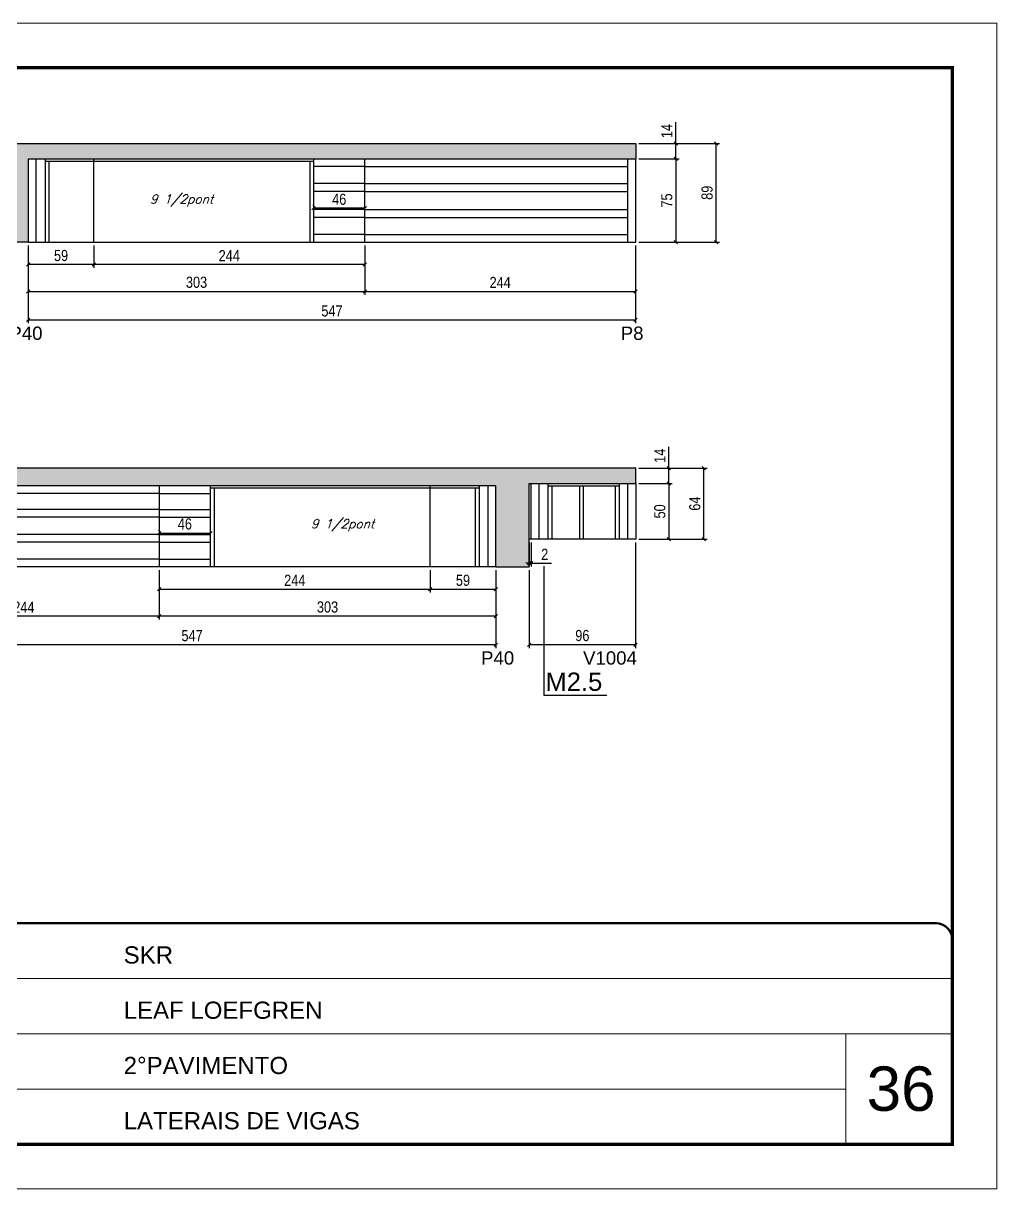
# Model space of a CAD drawing. Extents: x 3309 to 9563, y -2522 to 14608.
# Drawn here: x 8686 to 9563, y 4369 to 5419 of the extents above; entities that cross this region are included whole.
import ezdxf

# ---------------------------------------------------------------- set-up
doc = ezdxf.new("R2010")
doc.units = 0
doc.linetypes.add('CONTINUO', pattern=[0])
doc.linetypes.add('DASHED', pattern=[0.75, 0.5, -0.25])
for name, color, linetype in [('5', 5, 'Continuous'), ('COTA', 241, 'Continuous'), ('NOMENCLATURA', 7, 'Continuous'), ('Painéis', 200, 'Continuous'), ('SARR_2.2x7', 40, 'Continuous'), ('SARR_3.5x7', 81, 'Continuous'), ('texto', 7, 'Continuous')]:
    doc.layers.add(name, color=color, linetype=linetype)
for name, color, linetype, lineweight in [('CARIMBO', 255, 'Continuous', 9), ('Folhas', 255, 'Continuous', 9), ('SARRAFO DE PRESSAO', 251, 'DASHED', 9)]:
    doc.layers.add(name, color=color, linetype=linetype, lineweight=lineweight)
doc.styles.add('ARIAL', font='arial.ttf')
doc.styles.add('COTA TECNICA', font='techl___.ttf', dxfattribs={"height": 10})
doc.styles.add('Romans', font='romans.shx')
doc.styles.get("Standard").update_dxf_attribs({"font": 'arial.ttf'})
doc.dimstyles.new('PAINEL', dxfattribs={"dimtxt": 10, "dimasz": 3, "dimexe": 3, "dimexo": 3, "dimgap": 3, "dimtad": 1, "dimdec": 1, "dimzin": 12, "dimdsep": 46, "dimtxsty": 'COTA TECNICA', "dimblk1": 'OBLIQUE', "dimblk2": 'OBLIQUE', "dimsah": 1, "dimcen": 0.9, "dimclrd": 4, "dimclre": 4, "dimclrt": 240, "dimadec": 1, "dimazin": 3, "dimtfac": 1, "dimtdec": 1, "dimtmove": 0, "dimatfit": 3, "dimfxl": 1, "dimtolj": 1, "dimtzin": 12, "dimarcsym": 0})

# ---------------------------------------------------------------- blocks, each defined once
blk = doc.blocks.new('9999999999')
at = {"color": 30, "linetype": 'CONTINUO'}
for p, q in [((98564.6, 34379.6), (99584, 34379.6)), ((98564.6, 34329.8), (99488, 34329.8)), ((99584, 34329.8), (99488, 34329.8)), ((99488, 34329.8), (99488, 34230.2)), ((98564.6, 34280), (99488, 34280))]:
    blk.add_line(p, q, dxfattribs=at)
at = {"color": 30, "linetype": 'CONTINUO', "const_width": 2}
blk.add_lwpolyline([(99584, 34230.2), (99584, 34414.4, 0.414214), (99569, 34429.4), (98229, 34429.4, 0.414214), (98214, 34414.4), (98214, 34245.2, 0.414214), (98229, 34230.2), (99584, 34230.2)], format="xyb", dxfattribs=at)
at = {"layer": 'Folhas'}
blk.add_lwpolyline([(98139, 34190.2), (99624, 34190.2), (99624, 35240.2), (98139, 35240.2)], close=True, dxfattribs=at)
at = {"layer": 'Folhas', "color": 30, "const_width": 3}
blk.add_lwpolyline([(98214, 34230.2), (99584, 34230.2), (99584, 35200.2), (98214, 35200.2)], close=True, dxfattribs=at)
at = {"color": 7, "linetype": 'Continuous', "ltscale": 5, "style": 'ARIAL'}
for s, height, p in [('SKR', 15.48, (98837.7, 34393.1)), ('LEAF LOEFGREN', 15.483, (98837.7, 34343.3)), ('2°PAVIMENTO', 15.483, (98837.7, 34293.5)), ('LATERAIS DE VIGAS', 15.483, (98837.7, 34243.7))]:
    blk.add_text(s, height=height, dxfattribs=at).set_placement(p)
blk = doc.blocks.new('_Oblique')
at = {"color": 0, "linetype": 'ByBlock', "lineweight": -2}
blk.add_line((-0.5, -0.5), (0.5, 0.5), dxfattribs=at)
blk = doc.blocks.new('*D1324')
at = {"layer": 'COTA', "color": 4, "linetype": 'ByBlock', "lineweight": -2, "transparency": 16777216}
for p, q in [((8993.7, 5219.1), (8993.7, 5174.7)), ((9237.7, 5219.1), (9237.7, 5174.7)), ((8993.7, 5177.7), (9237.7, 5177.7))]:
    blk.add_line(p, q, dxfattribs=at)
at = {"layer": 'Defpoints', "color": 0, "linetype": 'ByBlock', "transparency": 16777216}
for p in [(8993.7, 5222.1), (9237.7, 5222.1), (9237.7, 5177.7)]:
    blk.add_point(p, dxfattribs=at)
at = {"layer": 'COTA', "color": 4, "linetype": 'ByBlock', "lineweight": -2, "transparency": 16777216, "xscale": 3, "yscale": 3, "zscale": 3, "rotation": 180}
blk.add_blockref('_Oblique', (8993.7, 5177.7), dxfattribs=at)
at = {"layer": 'COTA', "color": 4, "linetype": 'ByBlock', "lineweight": -2, "transparency": 16777216, "xscale": 3, "yscale": 3, "zscale": 3}
blk.add_blockref('_Oblique', (9237.7, 5177.7), dxfattribs=at)
at = {"layer": 'COTA', "color": 240, "linetype": 'ByBlock', "transparency": 16777216, "insert": (9115.7, 5185.8), "char_height": 10, "attachment_point": 5, "style": 'COTA TECNICA'}
blk.add_mtext('\\A1;244', dxfattribs=at)
blk = doc.blocks.new('*D1328')
at = {"layer": 'COTA', "color": 4, "linetype": 'ByBlock', "lineweight": -2, "transparency": 16777216}
for p, q in [((8690.7, 5219.1), (8690.7, 5149)), ((9237.7, 5219.1), (9237.7, 5149)), ((8690.7, 5152), (9237.7, 5152))]:
    blk.add_line(p, q, dxfattribs=at)
at = {"layer": 'Defpoints', "color": 0, "linetype": 'ByBlock', "transparency": 16777216}
for p in [(8690.7, 5222.1), (9237.7, 5222.1), (9237.7, 5152)]:
    blk.add_point(p, dxfattribs=at)
at = {"layer": 'COTA', "color": 4, "linetype": 'ByBlock', "lineweight": -2, "transparency": 16777216, "xscale": 3, "yscale": 3, "zscale": 3, "rotation": 180}
blk.add_blockref('_Oblique', (8690.7, 5152), dxfattribs=at)
at = {"layer": 'COTA', "color": 4, "linetype": 'ByBlock', "lineweight": -2, "transparency": 16777216, "xscale": 3, "yscale": 3, "zscale": 3}
blk.add_blockref('_Oblique', (9237.7, 5152), dxfattribs=at)
at = {"layer": 'COTA', "color": 240, "linetype": 'ByBlock', "transparency": 16777216, "insert": (8964.2, 5160.1), "char_height": 10, "attachment_point": 5, "style": 'COTA TECNICA'}
blk.add_mtext('\\A1;547', dxfattribs=at)
blk = doc.blocks.new('*D1325')
at = {"layer": 'COTA', "color": 4, "lineweight": -2, "transparency": 16777216}
for p, q in [((8749.7, 5219.1), (8749.7, 5198.9)), ((8993.7, 5219.1), (8993.7, 5198.9)), ((8993.7, 5201.9), (8749.7, 5201.9))]:
    blk.add_line(p, q, dxfattribs=at)
at = {"layer": 'Defpoints', "color": 0, "transparency": 16777216}
for p in [(8749.7, 5222.1, 0), (8993.7, 5222.1, 0), (8749.7, 5201.9)]:
    blk.add_point(p, dxfattribs=at)
at = {"layer": 'COTA', "color": 4, "lineweight": -2, "transparency": 16777216, "xscale": 3, "yscale": 3, "zscale": 3, "rotation": 180}
blk.add_blockref('_Oblique', (8749.7, 5201.9), dxfattribs=at)
at = {"layer": 'COTA', "color": 4, "lineweight": -2, "transparency": 16777216, "xscale": 3, "yscale": 3, "zscale": 3}
blk.add_blockref('_Oblique', (8993.7, 5201.9), dxfattribs=at)
at = {"layer": 'COTA', "color": 240, "transparency": 16777216, "insert": (8871.7, 5209.9), "char_height": 10, "attachment_point": 5, "style": 'COTA TECNICA'}
blk.add_mtext('\\A1;244', dxfattribs=at)
blk = doc.blocks.new('*D1329')
at = {"layer": 'COTA', "color": 4, "lineweight": -2, "transparency": 16777216}
for p, q in [((8690.7, 5219.1), (8690.7, 5198.9)), ((8749.7, 5219.1), (8749.7, 5198.9)), ((8749.7, 5201.9), (8690.7, 5201.9))]:
    blk.add_line(p, q, dxfattribs=at)
at = {"layer": 'Defpoints', "color": 0, "transparency": 16777216}
for p in [(8690.7, 5222.1, 0), (8749.7, 5222.1, 0), (8690.7, 5201.9)]:
    blk.add_point(p, dxfattribs=at)
at = {"layer": 'COTA', "color": 4, "lineweight": -2, "transparency": 16777216, "xscale": 3, "yscale": 3, "zscale": 3, "rotation": 180}
blk.add_blockref('_Oblique', (8690.7, 5201.9), dxfattribs=at)
at = {"layer": 'COTA', "color": 4, "lineweight": -2, "transparency": 16777216, "xscale": 3, "yscale": 3, "zscale": 3}
blk.add_blockref('_Oblique', (8749.7, 5201.9), dxfattribs=at)
at = {"layer": 'COTA', "color": 240, "transparency": 16777216, "insert": (8720.2, 5210), "char_height": 10, "attachment_point": 5, "style": 'COTA TECNICA'}
blk.add_mtext('\\A1;59', dxfattribs=at)
blk = doc.blocks.new('*D1330')
at = {"layer": 'COTA', "color": 4, "lineweight": -2, "transparency": 16777216}
for p, q in [((8690.7, 5219.1), (8690.7, 5174.7)), ((8993.7, 5219.1), (8993.7, 5174.7)), ((8690.7, 5177.7), (8993.7, 5177.7))]:
    blk.add_line(p, q, dxfattribs=at)
at = {"layer": 'Defpoints', "color": 0, "transparency": 16777216}
for p in [(8690.7, 5222.1), (8993.7, 5222.1), (8993.7, 5177.7)]:
    blk.add_point(p, dxfattribs=at)
at = {"layer": 'COTA', "color": 4, "lineweight": -2, "transparency": 16777216, "xscale": 3, "yscale": 3, "zscale": 3, "rotation": 180}
blk.add_blockref('_Oblique', (8690.7, 5177.7), dxfattribs=at)
at = {"layer": 'COTA', "color": 4, "lineweight": -2, "transparency": 16777216, "xscale": 3, "yscale": 3, "zscale": 3}
blk.add_blockref('_Oblique', (8993.7, 5177.7), dxfattribs=at)
at = {"layer": 'COTA', "color": 240, "transparency": 16777216, "insert": (8842.2, 5185.9), "char_height": 10, "attachment_point": 5, "style": 'COTA TECNICA'}
blk.add_mtext('\\A1;303', dxfattribs=at)
blk = doc.blocks.new('*D1380')
at = {"layer": 'COTA', "color": 4, "lineweight": -2, "transparency": 16777216}
for p, q in [((9240.7, 5311.1), (9313.2, 5311.1)), ((9310.2, 5222.1), (9310.2, 5311.1)), ((9240.7, 5222.1), (9313.2, 5222.1))]:
    blk.add_line(p, q, dxfattribs=at)
at = {"layer": 'Defpoints', "color": 0, "transparency": 16777216}
for p in [(9237.7, 5311.1), (9310.2, 5311.1), (9237.7, 5222.1)]:
    blk.add_point(p, dxfattribs=at)
at = {"layer": 'COTA', "color": 4, "lineweight": -2, "transparency": 16777216, "xscale": 3, "yscale": 3, "zscale": 3}
for p, rotation in [((9310.2, 5311.1), 90), ((9310.2, 5222.1), 270)]:
    blk.add_blockref('_Oblique', p, dxfattribs=dict(at, rotation=rotation))
at = {"layer": 'COTA', "color": 240, "transparency": 16777216, "insert": (9302.1, 5266.6), "char_height": 10, "attachment_point": 5, "rotation": 90, "style": 'COTA TECNICA'}
blk.add_mtext('\\A1;89', dxfattribs=at)
blk = doc.blocks.new('*D1381')
at = {"layer": 'COTA', "color": 4, "lineweight": -2, "transparency": 16777216}
for p, q in [((8947.7, 5254.4), (8947.7, 5255.6)), ((8993.7, 5252.6), (8947.7, 5252.6)), ((8993.7, 5254.4), (8993.7, 5255.6))]:
    blk.add_line(p, q, dxfattribs=at)
at = {"layer": 'Defpoints', "color": 0, "transparency": 16777216}
for p in [(8947.7, 5252.6), (8947.7, 5251.4), (8993.7, 5251.4)]:
    blk.add_point(p, dxfattribs=at)
at = {"layer": 'COTA', "color": 4, "lineweight": -2, "transparency": 16777216, "xscale": 3, "yscale": 3, "zscale": 3, "rotation": 180}
blk.add_blockref('_Oblique', (8947.7, 5252.6), dxfattribs=at)
at = {"layer": 'COTA', "color": 4, "lineweight": -2, "transparency": 16777216, "xscale": 3, "yscale": 3, "zscale": 3}
blk.add_blockref('_Oblique', (8993.7, 5252.6), dxfattribs=at)
at = {"layer": 'COTA', "color": 240, "transparency": 16777216, "insert": (8970.7, 5260.7), "char_height": 10, "attachment_point": 5, "style": 'COTA TECNICA'}
blk.add_mtext('\\A1;46', dxfattribs=at)
blk = doc.blocks.new('*D1384')
at = {"layer": 'COTA', "color": 4, "lineweight": -2, "transparency": 16777216}
for p, q in [((9240.7, 5297.1), (9276.9, 5297.1)), ((9273.9, 5297.1), (9273.9, 5222.1)), ((9240.7, 5222.1), (9276.9, 5222.1))]:
    blk.add_line(p, q, dxfattribs=at)
at = {"layer": 'Defpoints', "color": 0, "transparency": 16777216}
for p in [(9237.7, 5297.1), (9237.7, 5222.1), (9273.9, 5222.1)]:
    blk.add_point(p, dxfattribs=at)
at = {"layer": 'COTA', "color": 4, "lineweight": -2, "transparency": 16777216, "xscale": 3, "yscale": 3, "zscale": 3}
for p, rotation in [((9273.9, 5297.1), 90), ((9273.9, 5222.1), 270)]:
    blk.add_blockref('_Oblique', p, dxfattribs=dict(at, rotation=rotation))
at = {"layer": 'COTA', "color": 240, "transparency": 16777216, "insert": (9265.8, 5259.6), "char_height": 10, "attachment_point": 5, "rotation": 90, "style": 'COTA TECNICA'}
blk.add_mtext('\\A1;75', dxfattribs=at)
blk = doc.blocks.new('*D1385')
at = {"layer": 'COTA', "color": 4, "lineweight": -2, "transparency": 16777216}
for p, q in [((9273.9, 5311.1), (9273.9, 5330.2)), ((9240.7, 5311.1), (9276.9, 5311.1)), ((9273.9, 5297.1), (9273.9, 5311.1)), ((9240.7, 5297.1), (9276.9, 5297.1))]:
    blk.add_line(p, q, dxfattribs=at)
at = {"layer": 'Defpoints', "color": 0, "transparency": 16777216}
for p in [(9237.7, 5311.1), (9273.9, 5311.1), (9237.7, 5297.1)]:
    blk.add_point(p, dxfattribs=at)
at = {"layer": 'COTA', "color": 4, "lineweight": -2, "transparency": 16777216, "xscale": 3, "yscale": 3, "zscale": 3}
for p, rotation in [((9273.9, 5311.1), 90), ((9273.9, 5297.1), 270)]:
    blk.add_blockref('_Oblique', p, dxfattribs=dict(at, rotation=rotation))
at = {"layer": 'COTA', "color": 240, "transparency": 16777216, "insert": (9265.8, 5322.2), "char_height": 10, "attachment_point": 5, "rotation": 90, "style": 'COTA TECNICA'}
blk.add_mtext('\\A1;14', dxfattribs=at)
blk = doc.blocks.new('*D1388')
at = {"layer": 'COTA', "color": 4, "lineweight": -2, "transparency": 16777216}
for p, q in [((9237.7, 4951.5), (9237.7, 4856.4)), ((9141.7, 4926.5), (9141.7, 4856.4)), ((9237.7, 4859.4), (9141.7, 4859.4))]:
    blk.add_line(p, q, dxfattribs=at)
at = {"layer": 'Defpoints', "color": 0, "transparency": 16777216}
for p in [(9237.7, 4954.5), (9141.7, 4929.5), (9141.7, 4859.4)]:
    blk.add_point(p, dxfattribs=at)
at = {"layer": 'COTA', "color": 4, "lineweight": -2, "transparency": 16777216, "xscale": 3, "yscale": 3, "zscale": 3, "rotation": 180}
blk.add_blockref('_Oblique', (9141.7, 4859.4), dxfattribs=at)
at = {"layer": 'COTA', "color": 4, "lineweight": -2, "transparency": 16777216, "xscale": 3, "yscale": 3, "zscale": 3}
blk.add_blockref('_Oblique', (9237.7, 4859.4), dxfattribs=at)
at = {"layer": 'COTA', "color": 240, "transparency": 16777216, "insert": (9189.7, 4867.6), "char_height": 10, "attachment_point": 5, "style": 'COTA TECNICA'}
blk.add_mtext('\\A1;96', dxfattribs=at)
blk = doc.blocks.new('*D1386')
at = {"layer": 'COTA', "color": 4, "linetype": 'ByBlock', "lineweight": -2, "transparency": 16777216}
for p, q in [((8564.7, 4926.5), (8564.7, 4882.1)), ((8808.7, 4926.5), (8808.7, 4882.1)), ((8808.7, 4885.1), (8564.7, 4885.1))]:
    blk.add_line(p, q, dxfattribs=at)
at = {"layer": 'Defpoints', "color": 0, "linetype": 'ByBlock', "transparency": 16777216}
for p in [(8564.7, 4929.5), (8808.7, 4929.5), (8564.7, 4885.1)]:
    blk.add_point(p, dxfattribs=at)
at = {"layer": 'COTA', "color": 4, "linetype": 'ByBlock', "lineweight": -2, "transparency": 16777216, "xscale": 3, "yscale": 3, "zscale": 3, "rotation": 180}
blk.add_blockref('_Oblique', (8564.7, 4885.1), dxfattribs=at)
at = {"layer": 'COTA', "color": 4, "linetype": 'ByBlock', "lineweight": -2, "transparency": 16777216, "xscale": 3, "yscale": 3, "zscale": 3}
blk.add_blockref('_Oblique', (8808.7, 4885.1), dxfattribs=at)
at = {"layer": 'COTA', "color": 240, "linetype": 'ByBlock', "transparency": 16777216, "insert": (8686.7, 4893.2), "char_height": 10, "attachment_point": 5, "style": 'COTA TECNICA'}
blk.add_mtext('\\A1;244', dxfattribs=at)
blk = doc.blocks.new('*D1389')
at = {"layer": 'COTA', "color": 4, "linetype": 'ByBlock', "lineweight": -2, "transparency": 16777216}
for p, q in [((8564.7, 4926.5), (8564.7, 4856.4)), ((9111.7, 4926.5), (9111.7, 4856.4)), ((9111.7, 4859.4), (8564.7, 4859.4))]:
    blk.add_line(p, q, dxfattribs=at)
at = {"layer": 'Defpoints', "color": 0, "linetype": 'ByBlock', "transparency": 16777216}
for p in [(8564.7, 4929.5), (9111.7, 4929.5), (8564.7, 4859.4)]:
    blk.add_point(p, dxfattribs=at)
at = {"layer": 'COTA', "color": 4, "linetype": 'ByBlock', "lineweight": -2, "transparency": 16777216, "xscale": 3, "yscale": 3, "zscale": 3, "rotation": 180}
blk.add_blockref('_Oblique', (8564.7, 4859.4), dxfattribs=at)
at = {"layer": 'COTA', "color": 4, "linetype": 'ByBlock', "lineweight": -2, "transparency": 16777216, "xscale": 3, "yscale": 3, "zscale": 3}
blk.add_blockref('_Oblique', (9111.7, 4859.4), dxfattribs=at)
at = {"layer": 'COTA', "color": 240, "linetype": 'ByBlock', "transparency": 16777216, "insert": (8838.2, 4867.5), "char_height": 10, "attachment_point": 5, "style": 'COTA TECNICA'}
blk.add_mtext('\\A1;547', dxfattribs=at)
blk = doc.blocks.new('*D1387')
at = {"layer": 'COTA', "color": 4, "lineweight": -2, "transparency": 16777216}
for p, q in [((8808.7, 4926.5), (8808.7, 4906.3)), ((9052.7, 4926.5), (9052.7, 4906.3)), ((8808.7, 4909.3), (9052.7, 4909.3))]:
    blk.add_line(p, q, dxfattribs=at)
at = {"layer": 'Defpoints', "color": 0, "transparency": 16777216}
for p in [(8808.7, 4929.5, 0), (9052.7, 4929.5, 0), (9052.7, 4909.3)]:
    blk.add_point(p, dxfattribs=at)
at = {"layer": 'COTA', "color": 4, "lineweight": -2, "transparency": 16777216, "xscale": 3, "yscale": 3, "zscale": 3, "rotation": 180}
blk.add_blockref('_Oblique', (8808.7, 4909.3), dxfattribs=at)
at = {"layer": 'COTA', "color": 4, "lineweight": -2, "transparency": 16777216, "xscale": 3, "yscale": 3, "zscale": 3}
blk.add_blockref('_Oblique', (9052.7, 4909.3), dxfattribs=at)
at = {"layer": 'COTA', "color": 240, "transparency": 16777216, "insert": (8930.7, 4917.4), "char_height": 10, "attachment_point": 5, "style": 'COTA TECNICA'}
blk.add_mtext('\\A1;244', dxfattribs=at)
blk = doc.blocks.new('*D1390')
at = {"layer": 'COTA', "color": 4, "lineweight": -2, "transparency": 16777216}
for p, q in [((9052.7, 4926.5), (9052.7, 4906.3)), ((9111.7, 4926.5), (9111.7, 4906.3)), ((9052.7, 4909.3), (9111.7, 4909.3))]:
    blk.add_line(p, q, dxfattribs=at)
at = {"layer": 'Defpoints', "color": 0, "transparency": 16777216}
for p in [(9052.7, 4929.5, 0), (9111.7, 4929.5, 0), (9111.7, 4909.3)]:
    blk.add_point(p, dxfattribs=at)
at = {"layer": 'COTA', "color": 4, "lineweight": -2, "transparency": 16777216, "xscale": 3, "yscale": 3, "zscale": 3, "rotation": 180}
blk.add_blockref('_Oblique', (9052.7, 4909.3), dxfattribs=at)
at = {"layer": 'COTA', "color": 4, "lineweight": -2, "transparency": 16777216, "xscale": 3, "yscale": 3, "zscale": 3}
blk.add_blockref('_Oblique', (9111.7, 4909.3), dxfattribs=at)
at = {"layer": 'COTA', "color": 240, "transparency": 16777216, "insert": (9082.2, 4917.4), "char_height": 10, "attachment_point": 5, "style": 'COTA TECNICA'}
blk.add_mtext('\\A1;59', dxfattribs=at)
blk = doc.blocks.new('*D1391')
at = {"layer": 'COTA', "color": 4, "lineweight": -2, "transparency": 16777216}
for p, q in [((8808.7, 4926.5), (8808.7, 4882.1)), ((9111.7, 4926.5), (9111.7, 4882.1)), ((9111.7, 4885.1), (8808.7, 4885.1))]:
    blk.add_line(p, q, dxfattribs=at)
at = {"layer": 'Defpoints', "color": 0, "transparency": 16777216}
for p in [(8808.7, 4929.5), (9111.7, 4929.5), (8808.7, 4885.1)]:
    blk.add_point(p, dxfattribs=at)
at = {"layer": 'COTA', "color": 4, "lineweight": -2, "transparency": 16777216, "xscale": 3, "yscale": 3, "zscale": 3, "rotation": 180}
blk.add_blockref('_Oblique', (8808.7, 4885.1), dxfattribs=at)
at = {"layer": 'COTA', "color": 4, "lineweight": -2, "transparency": 16777216, "xscale": 3, "yscale": 3, "zscale": 3}
blk.add_blockref('_Oblique', (9111.7, 4885.1), dxfattribs=at)
at = {"layer": 'COTA', "color": 240, "transparency": 16777216, "insert": (8960.2, 4893.3), "char_height": 10, "attachment_point": 5, "style": 'COTA TECNICA'}
blk.add_mtext('\\A1;303', dxfattribs=at)
blk = doc.blocks.new('*D1392')
at = {"layer": 'COTA', "color": 4, "lineweight": -2, "transparency": 16777216}
for p, q in [((9141.7, 4951.5), (9141.7, 4929.8)), ((9143.7, 4951.5), (9143.7, 4929.8)), ((9141.7, 4932.8), (9138.7, 4932.8)), ((9141.7, 4932.8), (9143.7, 4932.8)), ((9143.7, 4932.8), (9161.9, 4932.8))]:
    blk.add_line(p, q, dxfattribs=at)
at = {"layer": 'Defpoints', "color": 0, "transparency": 16777216}
for p in [(9141.7, 4954.5), (9143.7, 4954.5), (9141.7, 4932.8)]:
    blk.add_point(p, dxfattribs=at)
at = {"layer": 'COTA', "color": 4, "lineweight": -2, "transparency": 16777216, "xscale": 3, "yscale": 3, "zscale": 3}
blk.add_blockref('_Oblique', (9141.7, 4932.8), dxfattribs=at)
at = {"layer": 'COTA', "color": 4, "lineweight": -2, "transparency": 16777216, "xscale": 3, "yscale": 3, "zscale": 3, "rotation": 180}
blk.add_blockref('_Oblique', (9143.7, 4932.8), dxfattribs=at)
at = {"layer": 'COTA', "color": 240, "transparency": 16777216, "insert": (9155.8, 4940.8), "char_height": 10, "attachment_point": 5, "style": 'COTA TECNICA'}
blk.add_mtext('\\A1;2', dxfattribs=at)
blk = doc.blocks.new('*D1395')
at = {"layer": 'COTA', "color": 4, "lineweight": -2, "transparency": 16777216}
for p, q in [((8808.7, 4961.8), (8808.7, 4963)), ((8808.7, 4960), (8854.7, 4960)), ((8854.7, 4961.8), (8854.7, 4963))]:
    blk.add_line(p, q, dxfattribs=at)
at = {"layer": 'Defpoints', "color": 0, "transparency": 16777216}
for p in [(8808.7, 4958.8), (8854.7, 4960), (8854.7, 4958.8)]:
    blk.add_point(p, dxfattribs=at)
at = {"layer": 'COTA', "color": 4, "lineweight": -2, "transparency": 16777216, "xscale": 3, "yscale": 3, "zscale": 3, "rotation": 180}
blk.add_blockref('_Oblique', (8808.7, 4960), dxfattribs=at)
at = {"layer": 'COTA', "color": 4, "lineweight": -2, "transparency": 16777216, "xscale": 3, "yscale": 3, "zscale": 3}
blk.add_blockref('_Oblique', (8854.7, 4960), dxfattribs=at)
at = {"layer": 'COTA', "color": 240, "transparency": 16777216, "insert": (8831.7, 4968.1), "char_height": 10, "attachment_point": 5, "style": 'COTA TECNICA'}
blk.add_mtext('\\A1;46', dxfattribs=at)
blk = doc.blocks.new('*D1396')
at = {"layer": 'COTA', "color": 4, "lineweight": -2, "transparency": 16777216}
for p, q in [((9240.7, 5004.5), (9270.6, 5004.5)), ((9267.6, 5004.5), (9267.6, 4954.5)), ((9240.7, 4954.5), (9270.6, 4954.5))]:
    blk.add_line(p, q, dxfattribs=at)
at = {"layer": 'Defpoints', "color": 0, "transparency": 16777216}
for p in [(9237.7, 5004.5), (9237.7, 4954.5), (9267.6, 4954.5)]:
    blk.add_point(p, dxfattribs=at)
at = {"layer": 'COTA', "color": 4, "lineweight": -2, "transparency": 16777216, "xscale": 3, "yscale": 3, "zscale": 3}
for p, rotation in [((9267.6, 5004.5), 90), ((9267.6, 4954.5), 270)]:
    blk.add_blockref('_Oblique', p, dxfattribs=dict(at, rotation=rotation))
at = {"layer": 'COTA', "color": 240, "transparency": 16777216, "insert": (9259.5, 4979.5), "char_height": 10, "attachment_point": 5, "rotation": 90, "style": 'COTA TECNICA'}
blk.add_mtext('\\A1;50', dxfattribs=at)
blk = doc.blocks.new('*D1397')
at = {"layer": 'COTA', "color": 4, "lineweight": -2, "transparency": 16777216}
for p, q in [((9267.6, 5018.5), (9267.6, 5037.6)), ((9240.7, 5018.5), (9270.6, 5018.5)), ((9267.6, 5004.5), (9267.6, 5018.5)), ((9240.7, 5004.5), (9270.6, 5004.5))]:
    blk.add_line(p, q, dxfattribs=at)
at = {"layer": 'Defpoints', "color": 0, "transparency": 16777216}
for p in [(9237.7, 5018.5), (9267.6, 5018.5), (9237.7, 5004.5)]:
    blk.add_point(p, dxfattribs=at)
at = {"layer": 'COTA', "color": 4, "lineweight": -2, "transparency": 16777216, "xscale": 3, "yscale": 3, "zscale": 3}
for p, rotation in [((9267.6, 5018.5), 90), ((9267.6, 5004.5), 270)]:
    blk.add_blockref('_Oblique', p, dxfattribs=dict(at, rotation=rotation))
at = {"layer": 'COTA', "color": 240, "transparency": 16777216, "insert": (9259.5, 5029.6), "char_height": 10, "attachment_point": 5, "rotation": 90, "style": 'COTA TECNICA'}
blk.add_mtext('\\A1;14', dxfattribs=at)
blk = doc.blocks.new('*D1399')
at = {"layer": 'COTA', "color": 4, "lineweight": -2, "transparency": 16777216}
for p, q in [((9240.7, 5018.5), (9302.1, 5018.5)), ((9299.1, 4954.5), (9299.1, 5018.5)), ((9240.7, 4954.5), (9302.1, 4954.5))]:
    blk.add_line(p, q, dxfattribs=at)
at = {"layer": 'Defpoints', "color": 0, "transparency": 16777216}
for p in [(9237.7, 5018.5), (9299.1, 5018.5), (9237.7, 4954.5)]:
    blk.add_point(p, dxfattribs=at)
at = {"layer": 'COTA', "color": 4, "lineweight": -2, "transparency": 16777216, "xscale": 3, "yscale": 3, "zscale": 3}
for p, rotation in [((9299.1, 5018.5), 90), ((9299.1, 4954.5), 270)]:
    blk.add_blockref('_Oblique', p, dxfattribs=dict(at, rotation=rotation))
at = {"layer": 'COTA', "color": 240, "transparency": 16777216, "insert": (9291, 4986.5), "char_height": 10, "attachment_point": 5, "rotation": 90, "style": 'COTA TECNICA'}
blk.add_mtext('\\A1;64', dxfattribs=at)

msp = doc.modelspace()

# ---------------------------------------------------------------- hatches: boundary and pattern name
at = {"layer": 'COTA'}
h = msp.add_hatch(dxfattribs=at)
h.set_pattern_fill('AR-CONC', color=256, scale=0.03)
h.set_pattern_definition([(50, (4, -25.072), (5.46554, -0.4781726), [0.5715, -6.2865]), (355, (4, -25.072), (-1.0573026, 5.7317054), [0.4572, -5.0292175]), (100.451445, (4.4555, -25.1117), (4.4082374, 5.2535326), [0.4857003, -5.3427073]), (46.1842, (4, -23.548), (8.1323712, -1.26127), [0.85725, -9.42975]), (96.63556, (4.678, -23.653), (7.122124, 7.422784), [0.728551, -8.014068]), (351.18415, (4, -23.548), (7.122124, 7.422784), [0.685799, -7.543792]), (21, (4.762, -23.929), (4.5484317, -3.067956), [0.5715, -6.2865]), (326, (4.762, -23.929), (1.8540609, 5.525639), [0.4572, -5.0292]), (71.451445, (5.141, -24.1845), (6.4024926, 2.457683), [0.4857003, -5.342698]), (37.5, (4, -25.0719), (0.0926581, 2.53665117), [0, -4.96824, 0, -5.1054, 0, -5.04825]), (7.5, (4, -25.072), (2.0045899, 3.00541724), [0, -2.91084, 0, -4.85394, 0, -1.92405]), (327.5, (2.3007, -25.0719), (4.06771786, -0.17186232), [0, -1.905, 0, -5.9436, 0, -7.8867]), (317.5, (1.5387, -25.072), (4.4438754, 0.7627947), [0, -2.4765, 0, -3.94716, 0, -5.6007])])
h.paths.add_polyline_path([(8690.74, 5297.1), (9237.74, 5297.1), (9237.74, 5311.1), (8564.74, 5311.1), (8564.74, 5297.1), (8660.74, 5297.1), (8660.74, 5247.1), (8660.74, 5222.1), (8690.74, 5222.1)])
h = msp.add_hatch(dxfattribs=at)
h.set_pattern_fill('AR-CONC', color=256, scale=0.03)
h.set_pattern_definition([(50, (0, -317.642), (5.46554, -0.4781726), [0.5715, -6.2865]), (355, (0, -317.642), (-1.0573026, 5.7317054), [0.4572, -5.0292175]), (100.451445, (0.4555, -317.682), (4.4082374, 5.2535326), [0.4857003, -5.3427073]), (46.1842, (0, -316.118), (8.1323712, -1.26127), [0.85725, -9.42975]), (96.63556, (0.678, -316.223), (7.122124, 7.422784), [0.728551, -8.014068]), (351.18415, (0, -316.118), (7.122124, 7.422784), [0.685799, -7.543792]), (21, (0.762, -316.499), (4.5484317, -3.067956), [0.5715, -6.2865]), (326, (0.762, -316.499), (1.8540609, 5.525639), [0.4572, -5.0292]), (71.451445, (1.141, -316.755), (6.4024926, 2.457683), [0.4857003, -5.342698]), (37.5, (0, -317.6422), (0.0926581, 2.53665117), [0, -4.96824, 0, -5.1054, 0, -5.04825]), (7.5, (0, -317.6422), (2.0045899, 3.00541724), [0, -2.91084, 0, -4.85394, 0, -1.92405]), (327.5, (-1.6993, -317.6422), (4.06771786, -0.17186232), [0, -1.905, 0, -5.9436, 0, -7.8867]), (317.5, (-2.4613, -317.6422), (4.4438754, 0.7627947), [0, -2.4765, 0, -3.94716, 0, -5.6007])])
h.paths.add_polyline_path([(9111.74, 4929.53), (9141.74, 4929.53), (9141.74, 4954.53), (9141.74, 5004.53), (9237.74, 5004.53), (9237.74, 5018.53), (8564.74, 5018.53), (8564.74, 5002.53), (9111.74, 5002.53)])

# ---------------------------------------------------------------- linework, layer by layer
for p, q in [((8564.74, 5311.1), (9237.74, 5311.1)), ((9237.74, 5311.1), (9237.74, 5297.1)), ((8690.74, 5222.1), (8660.74, 5222.1)), ((9237.74, 5018.53), (8564.74, 5018.53)), ((9237.74, 5004.53), (9237.74, 5018.53)), ((9141.74, 4929.53), (9141.74, 4954.53)), ((9111.74, 4929.53), (9141.74, 4929.53))]:
    msp.add_line(p, q, dxfattribs=at)
at = {"layer": 'NOMENCLATURA', "linetype": 'Continuous'}
for p, q in [((9155.19, 4813.61), (9155.19, 4930.25)), ((9211.76, 4813.61), (9155.19, 4813.61))]:
    msp.add_line(p, q, dxfattribs=at)
at = {"layer": 'Painéis', "linetype": 'ByBlock'}
for p, q in [((8690.74, 5297.1), (9237.74, 5297.1)), ((8690.74, 5222.1), (8690.74, 5297.1)), ((8749.74, 5222.1), (8749.74, 5297.1)), ((8993.74, 5222.1), (8993.74, 5297.1)), ((9237.74, 5222.1), (9237.74, 5297.1)), ((8690.74, 5222.1), (9237.74, 5222.1)), ((9111.74, 5002.53), (8564.74, 5002.53)), ((8808.74, 4929.53), (8808.74, 5002.53)), ((9052.74, 4929.53), (9052.74, 5002.53)), ((9111.74, 4929.53), (9111.74, 5002.53)), ((9141.74, 4954.53), (9141.74, 5004.53)), ((9141.74, 5004.53), (9237.74, 5004.53)), ((9143.74, 4954.53), (9143.74, 5004.53)), ((9237.74, 5004.53), (9237.74, 4954.53)), ((9237.74, 4954.53), (9141.74, 4954.53)), ((9111.74, 4929.53), (8564.74, 4929.53))]:
    msp.add_line(p, q, dxfattribs=at)
at = {"layer": 'SARR_2.2x7', "linetype": 'Continuous'}
for p, q in [((8697.74, 5222.1), (8697.74, 5297.1)), ((8705.74, 5294.9), (8947.74, 5294.9)), ((9230.74, 5222.1), (9230.74, 5297.1)), ((8993.74, 5290.1), (8947.74, 5290.1)), ((8993.74, 5290.1), (9230.74, 5290.1)), ((8993.74, 5274.84), (8947.74, 5274.84)), ((8993.74, 5274.84), (9230.74, 5274.84)), ((8993.74, 5267.84), (8947.74, 5267.84)), ((8993.74, 5267.84), (9230.74, 5267.84)), ((8993.74, 5251.36), (8947.74, 5251.36)), ((8993.74, 5251.36), (9230.74, 5251.36)), ((8993.74, 5244.36), (8947.74, 5244.36)), ((8993.74, 5244.36), (9230.74, 5244.36)), ((8993.74, 5229.1), (8947.74, 5229.1)), ((8993.74, 5229.1), (9230.74, 5229.1)), ((9096.74, 5000.33), (8854.74, 5000.33)), ((9104.74, 4929.53), (9104.74, 5002.53)), ((9150.74, 4954.53), (9150.74, 5004.53)), ((9222.74, 5002.33), (9158.74, 5002.33)), ((9230.74, 4954.53), (9230.74, 5004.53)), ((8808.74, 4995.53), (8571.74, 4995.53)), ((8808.74, 4995.53), (8854.74, 4995.53)), ((8808.74, 4981.15), (8571.74, 4981.15)), ((8808.74, 4981.15), (8854.74, 4981.15)), ((8808.74, 4974.15), (8571.74, 4974.15)), ((8808.74, 4974.15), (8854.74, 4974.15)), ((8808.74, 4958.79), (8571.74, 4958.79)), ((8808.74, 4958.79), (8854.74, 4958.79)), ((8808.74, 4951.79), (8571.74, 4951.79)), ((8808.74, 4951.79), (8854.74, 4951.79)), ((8808.74, 4936.53), (8571.74, 4936.53)), ((8808.74, 4936.53), (8854.74, 4936.53))]:
    msp.add_line(p, q, dxfattribs=at)
at = {"layer": 'SARR_3.5x7'}
for p, q in [((8705.74, 5297.1), (8705.74, 5222.1)), ((8709.24, 5294.9), (8709.24, 5222.1)), ((8944.24, 5294.9), (8944.24, 5222.1)), ((8947.74, 5222.1), (8947.74, 5297.1)), ((8854.74, 4929.53), (8854.74, 5002.53)), ((8858.24, 5000.33), (8858.24, 4929.53)), ((9093.24, 5000.33), (9093.24, 4929.53)), ((9096.74, 5002.53), (9096.74, 4929.53)), ((9158.74, 5004.53), (9158.74, 4954.53)), ((9162.24, 5002.33), (9162.24, 4954.53)), ((9187.06, 5002.33), (9187.06, 4954.53)), ((9190.56, 5002.33), (9190.56, 4954.53)), ((9219.24, 5002.33), (9219.24, 4954.53)), ((9222.74, 5004.53), (9222.74, 4954.53))]:
    msp.add_line(p, q, dxfattribs=at)

# ---------------------------------------------------------------- block references
at = {"layer": 'SARRAFO DE PRESSAO', "color": 6, "linetype": 'ByBlock'}
msp.add_blockref('9999999999', (-90061.11, -29820.95), dxfattribs=at)

# ---------------------------------------------------------------- texts
at = {"layer": '5', "linetype": 'Continuous'}
for s, rotation, p in [('P40', 0.00004, (8673.69, 5134)), ('P8', 0.00004, (9224.3, 5134)), ('P40', 359.99996, (9098.48, 4841.43)), ('V1004', 0.00004, (9190.35, 4841.43))]:
    msp.add_text(s, height=12, rotation=rotation, dxfattribs=at).set_placement(p)
at = {"layer": 'CARIMBO', "style": 'ARIAL'}
msp.add_text('36', height=40, dxfattribs=at).set_placement((9445.73, 4439.4))
at = {"layer": 'NOMENCLATURA', "linetype": 'Continuous'}
msp.add_text('M2.5', height=16.5, dxfattribs=at).set_placement((9156.44, 4817.81))
at = {"layer": 'texto', "color": 2, "char_height": 8, "attachment_point": 5, "style": 'Romans'}
for insert in [(8828.74, 5259.6), (8973.74, 4967.03)]:
    msp.add_mtext('{\\Q19;\\C256;9 1/2pont}', dxfattribs=dict(at, insert=insert))

# ---------------------------------------------------------------- dimensions: what is measured, and where the dimension line sits
at = {"layer": 'COTA'}
for base, p1, p2, angle, picture, middle in [((9273.91, 5311.1), (9237.74, 5297.1), (9237.74, 5311.1), 90, '*D1385', (9265.83, 5322.16)), ((9310.17, 5311.1), (9237.74, 5222.1), (9237.74, 5311.1), 90, '*D1380', (9302.06, 5266.6)), ((9273.91, 5222.1), (9237.74, 5297.1), (9237.74, 5222.1), 90, '*D1384', (9265.8, 5259.6)), ((8690.74, 5201.86), (8749.74, 5222.1), (8690.74, 5222.1), 180, '*D1329', (8720.24, 5210)), ((8749.74, 5201.86), (8993.74, 5222.1), (8749.74, 5222.1), 180, '*D1325', (8871.74, 5209.93)), ((9267.57, 5018.53), (9237.74, 5004.53), (9237.74, 5018.53), 90, '*D1397', (9259.5, 5029.59)), ((9299.11, 5018.53), (9237.74, 4954.53), (9237.74, 5018.53), 90, '*D1399', (9291.01, 4986.53)), ((9267.57, 4954.53), (9237.74, 5004.53), (9237.74, 4954.53), 90, '*D1396', (9259.46, 4979.53)), ((8854.74, 4960.04), (8808.74, 4958.79), (8854.74, 4958.79), 180, '*D1395', (8831.74, 4968.15)), ((8808.74, 4885.12), (9111.74, 4929.53), (8808.74, 4929.53), 180, '*D1391', (8960.24, 4893.34))]:
    dim = msp.add_linear_dim(base=base, p1=p1, p2=p2, angle=angle, dimstyle='PAINEL', dxfattribs=at)
    dim.commit()
    dim.dimension.update_dxf_attribs({"geometry": picture, "text_midpoint": middle})
for base, p1, p2, picture, middle in [((8947.74, 5252.61), (8993.74, 5251.36), (8947.74, 5251.36), '*D1381', (8970.74, 5260.72)), ((8993.74, 5177.69), (8690.74, 5222.1), (8993.74, 5222.1), '*D1330', (8842.24, 5185.91)), ((9141.74, 4859.44), (9237.74, 4954.53), (9141.74, 4929.53), '*D1388', (9189.74, 4867.57)), ((9052.74, 4909.29), (8808.74, 4929.53), (9052.74, 4929.53), '*D1387', (8930.74, 4917.36)), ((9111.74, 4909.29), (9052.74, 4929.53), (9111.74, 4929.53), '*D1390', (9082.24, 4917.43))]:
    dim = msp.add_linear_dim(base=base, p1=p1, p2=p2, dimstyle='PAINEL', dxfattribs=at)
    dim.commit()
    dim.dimension.update_dxf_attribs({"geometry": picture, "text_midpoint": middle})
at = {"layer": 'COTA', "linetype": 'ByBlock'}
dim = msp.add_linear_dim(base=(9237.74, 5152.01), p1=(8690.74, 5222.1), p2=(9237.74, 5222.1), dimstyle='PAINEL', dxfattribs=at)
dim.commit()
dim.dimension.update_dxf_attribs({"geometry": '*D1328', "text_midpoint": (8964.24, 5160.12)})
dim = msp.add_linear_dim(base=(9237.74, 5177.69), p1=(8993.74, 5222.1), p2=(9237.74, 5222.1), dimstyle='PAINEL', override={"dimtmove": 1}, dxfattribs=at)
dim.commit()
dim.dimension.update_dxf_attribs({"geometry": '*D1324', "text_midpoint": (9115.74, 5185.76)})
at = {"layer": 'COTA'}
dim = msp.add_linear_dim(base=(9141.74, 4932.76), p1=(9143.74, 4954.53), p2=(9141.74, 4954.53), angle=180, dimstyle='PAINEL', dxfattribs=at)
dim.commit()
dim.dimension.update_dxf_attribs({"geometry": '*D1392', "text_midpoint": (9155.8, 4932.76), "dimtype": 160})
at = {"layer": 'COTA', "linetype": 'ByBlock'}
dim = msp.add_linear_dim(base=(8564.74, 4885.12), p1=(8808.74, 4929.53), p2=(8564.74, 4929.53), angle=180, dimstyle='PAINEL', override={"dimtmove": 1}, dxfattribs=at)
dim.commit()
dim.dimension.update_dxf_attribs({"geometry": '*D1386', "text_midpoint": (8686.74, 4893.19)})
dim = msp.add_linear_dim(base=(8564.74, 4859.44), p1=(9111.74, 4929.53), p2=(8564.74, 4929.53), angle=180, dimstyle='PAINEL', dxfattribs=at)
dim.commit()
dim.dimension.update_dxf_attribs({"geometry": '*D1389', "text_midpoint": (8838.24, 4867.55)})

doc.saveas('drawing.dxf')
